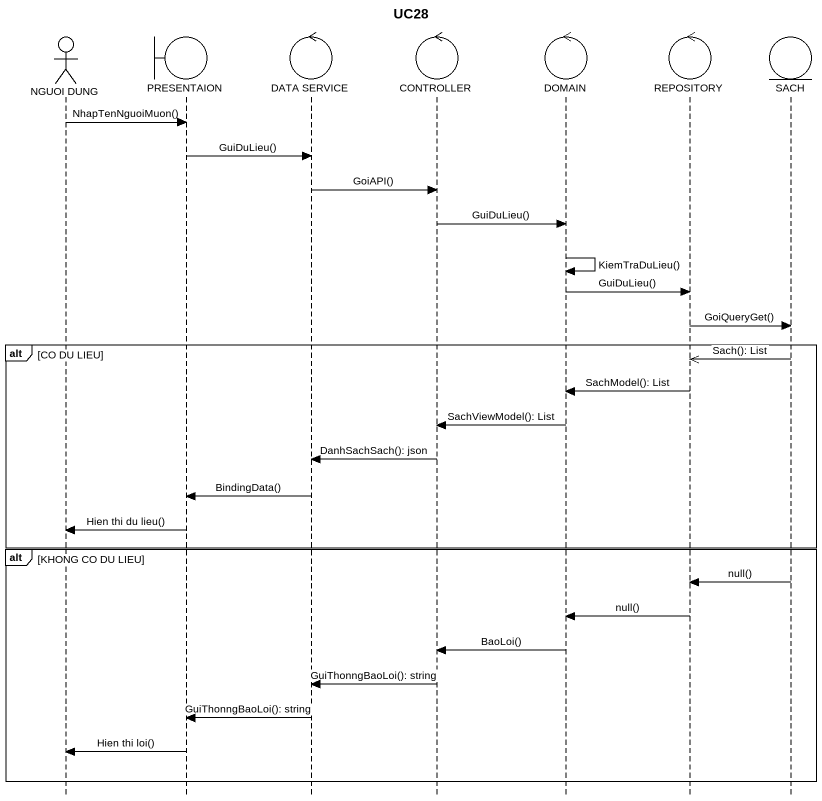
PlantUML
@startuml
title UC28
hide footbox
actor "NGUOI DUNG" as NGUOI_DUNG
boundary PRESENTAION
control "DATA SERVICE" as DATA_SERVICE
control CONTROLLER
control DOMAIN
control REPOSITORY
entity SACH

NGUOI_DUNG -> PRESENTAION : NhapTenNguoiMuon()
PRESENTAION -> DATA_SERVICE : GuiDuLieu()
DATA_SERVICE -> CONTROLLER : GoiAPI()
CONTROLLER -> DOMAIN : GuiDuLieu()
DOMAIN -> DOMAIN : KiemTraDuLieu()
DOMAIN -> REPOSITORY : GuiDuLieu()
REPOSITORY -> SACH : GoiQueryGet()
alt CO DU LIEU
  SACH ->> REPOSITORY : Sach(): List
  REPOSITORY -> DOMAIN : SachModel(): List
  DOMAIN -> CONTROLLER : SachViewModel(): List
  CONTROLLER -> DATA_SERVICE : DanhSachSach(): json
  DATA_SERVICE -> PRESENTAION : BindingData()
  PRESENTAION -> NGUOI_DUNG : Hien thi du lieu()
end
alt KHONG CO DU LIEU
  SACH -> REPOSITORY : null()
  REPOSITORY -> DOMAIN : null()
  DOMAIN -> CONTROLLER : BaoLoi()
  CONTROLLER -> DATA_SERVICE : GuiThonngBaoLoi(): string
  DATA_SERVICE -> PRESENTAION : GuiThonngBaoLoi(): string
  PRESENTAION -> NGUOI_DUNG : Hien thi loi()
end
@enduml
